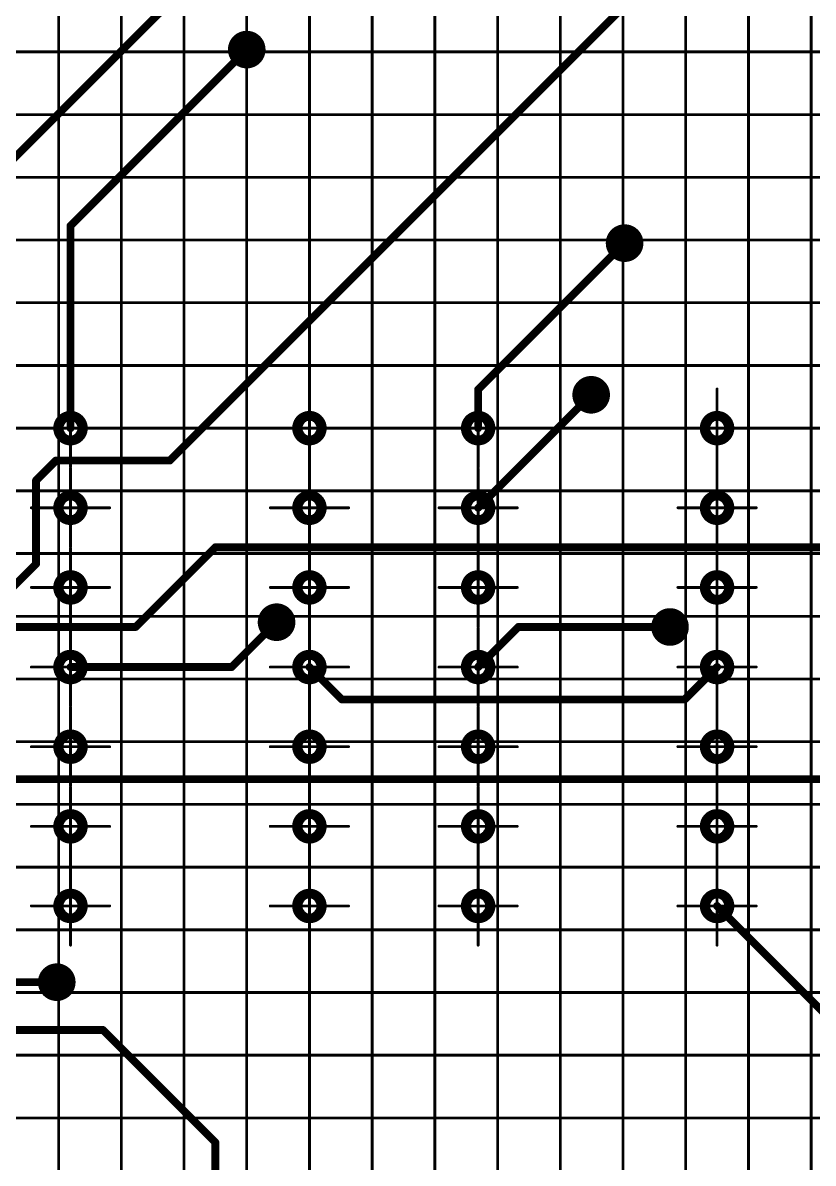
# Model space of a CAD drawing. Header units: millimetres. Extents: x 0 to 841, y 0 to 2540.
# Drawn here: x 684.7 to 735.1, y 2320.1 to 2392.9 of the extents above; entities that cross this region are included whole.
import ezdxf

# ---------------------------------------------------------------- set-up
doc = ezdxf.new("R2010")
doc.units = ezdxf.units.MM
for name, color, linetype in [('Mechanical11', 56, 'Continuous'), ('Mechanical12', 56, 'Continuous'), ('Mechanical7', 56, 'Continuous'), ('Mechanical9', 56, 'Continuous')]:
    doc.layers.add(name, color=color, linetype=linetype)

# ---------------------------------------------------------------- blocks, each defined once
blk = doc.blocks.new('BOASVIEW______B______L_____2__2_32_1_B_3')
at = {"layer": 'Mechanical11'}
for p, q in [((-249.805, -85.049), (-250, -85.01)), ((-250, -85.01), (-250, -85.52)), ((-249.64, -85.16), (-249.805, -85.049)), ((-234.565, -85.049), (-234.76, -85.01)), ((-234.76, -85.01), (-234.76, -85.52)), ((-234.4, -85.16), (-234.565, -85.049)), ((-223.805, -85.049), (-224, -85.01)), ((-224, -85.01), (-224, -85.52)), ((-223.64, -85.16), (-223.805, -85.049)), ((-208.565, -85.049), (-208.76, -85.01)), ((-208.76, -85.01), (-208.76, -85.52)), ((-208.4, -85.16), (-208.565, -85.049)), ((-250, -85.52), (-250.51, -85.52)), ((-250.51, -85.52), (-250.471, -85.715)), ((-250.471, -85.715), (-250.36, -85.881)), ((-250, -85.52), (-249.49, -85.52)), ((-250, -86.03), (-250, -85.52)), ((-249.529, -85.325), (-249.64, -85.16)), ((-249.49, -85.52), (-249.529, -85.325)), ((-234.76, -85.52), (-235.27, -85.52)), ((-235.27, -85.52), (-235.231, -85.715)), ((-235.231, -85.715), (-235.12, -85.881)), ((-234.76, -85.52), (-234.25, -85.52)), ((-234.76, -86.03), (-234.76, -85.52)), ((-234.289, -85.325), (-234.4, -85.16)), ((-234.25, -85.52), (-234.289, -85.325)), ((-224, -85.52), (-224.51, -85.52)), ((-224.51, -85.52), (-224.471, -85.715)), ((-224.471, -85.715), (-224.361, -85.881)), ((-224, -85.52), (-223.49, -85.52)), ((-224, -86.03), (-224, -85.52)), ((-223.529, -85.325), (-223.64, -85.16)), ((-223.49, -85.52), (-223.529, -85.325)), ((-208.76, -85.52), (-209.27, -85.52)), ((-209.27, -85.52), (-209.231, -85.715)), ((-209.231, -85.715), (-209.121, -85.881)), ((-208.76, -85.52), (-208.25, -85.52)), ((-208.76, -86.03), (-208.76, -85.52)), ((-208.289, -85.325), (-208.4, -85.16)), ((-208.25, -85.52), (-208.289, -85.325)), ((-250.36, -85.881), (-250.195, -85.991)), ((-250.195, -85.991), (-250, -86.03)), ((-235.12, -85.881), (-234.955, -85.991)), ((-234.955, -85.991), (-234.76, -86.03)), ((-224.361, -85.881), (-224.195, -85.991)), ((-224.195, -85.991), (-224, -86.03)), ((-209.121, -85.881), (-208.955, -85.991)), ((-208.955, -85.991), (-208.76, -86.03)), ((-249.805, -90.129), (-250, -90.09)), ((-250, -90.09), (-250, -90.6)), ((-249.64, -90.24), (-249.805, -90.129)), ((-234.565, -90.129), (-234.76, -90.09)), ((-234.76, -90.09), (-234.76, -90.6)), ((-234.4, -90.24), (-234.565, -90.129)), ((-223.805, -90.129), (-224, -90.09)), ((-224, -90.09), (-224, -90.6)), ((-223.64, -90.24), (-223.805, -90.129)), ((-208.565, -90.129), (-208.76, -90.09)), ((-208.76, -90.09), (-208.76, -90.6)), ((-208.4, -90.24), (-208.565, -90.129)), ((-250, -90.6), (-250.51, -90.6)), ((-250.51, -90.6), (-250.471, -90.795)), ((-250.471, -90.795), (-250.36, -90.961)), ((-250, -90.6), (-249.49, -90.6)), ((-250, -91.11), (-250, -90.6)), ((-249.529, -90.405), (-249.64, -90.24)), ((-249.49, -90.6), (-249.529, -90.405)), ((-234.76, -90.6), (-235.27, -90.6)), ((-235.27, -90.6), (-235.231, -90.795)), ((-235.231, -90.795), (-235.12, -90.961)), ((-234.76, -90.6), (-234.25, -90.6)), ((-234.76, -91.11), (-234.76, -90.6)), ((-234.289, -90.405), (-234.4, -90.24)), ((-234.25, -90.6), (-234.289, -90.405)), ((-224, -90.6), (-224.51, -90.6)), ((-224.51, -90.6), (-224.471, -90.795)), ((-224.471, -90.795), (-224.361, -90.961)), ((-224, -90.6), (-223.49, -90.6)), ((-224, -91.11), (-224, -90.6)), ((-223.529, -90.405), (-223.64, -90.24)), ((-223.49, -90.6), (-223.529, -90.405)), ((-208.76, -90.6), (-209.27, -90.6)), ((-209.27, -90.6), (-209.231, -90.795)), ((-209.231, -90.795), (-209.121, -90.961)), ((-208.76, -90.6), (-208.25, -90.6)), ((-208.76, -91.11), (-208.76, -90.6)), ((-208.289, -90.405), (-208.4, -90.24)), ((-208.25, -90.6), (-208.289, -90.405)), ((-250.36, -90.961), (-250.195, -91.071)), ((-250.195, -91.071), (-250, -91.11)), ((-235.12, -90.961), (-234.955, -91.071)), ((-234.955, -91.071), (-234.76, -91.11)), ((-224.361, -90.961), (-224.195, -91.071)), ((-224.195, -91.071), (-224, -91.11)), ((-209.121, -90.961), (-208.955, -91.071)), ((-208.955, -91.071), (-208.76, -91.11)), ((-249.805, -95.209), (-250, -95.17)), ((-250, -95.17), (-250, -95.68)), ((-249.64, -95.32), (-249.805, -95.209)), ((-234.565, -95.209), (-234.76, -95.17)), ((-234.76, -95.17), (-234.76, -95.68)), ((-234.4, -95.32), (-234.565, -95.209)), ((-223.805, -95.209), (-224, -95.17)), ((-224, -95.17), (-224, -95.68)), ((-223.64, -95.32), (-223.805, -95.209)), ((-208.565, -95.209), (-208.76, -95.17)), ((-208.76, -95.17), (-208.76, -95.68)), ((-208.4, -95.32), (-208.565, -95.209)), ((-250, -95.68), (-250.51, -95.68)), ((-250.51, -95.68), (-250.471, -95.875)), ((-250.471, -95.875), (-250.36, -96.041)), ((-250, -95.68), (-249.49, -95.68)), ((-250, -96.19), (-250, -95.68)), ((-249.529, -95.485), (-249.64, -95.32)), ((-249.49, -95.68), (-249.529, -95.485)), ((-234.76, -95.68), (-235.27, -95.68)), ((-235.27, -95.68), (-235.231, -95.875)), ((-235.231, -95.875), (-235.12, -96.041)), ((-234.76, -95.68), (-234.25, -95.68)), ((-234.76, -96.19), (-234.76, -95.68)), ((-234.289, -95.485), (-234.4, -95.32)), ((-234.25, -95.68), (-234.289, -95.485)), ((-224, -95.68), (-224.51, -95.68)), ((-224.51, -95.68), (-224.471, -95.875)), ((-224.471, -95.875), (-224.361, -96.041)), ((-224, -95.68), (-223.49, -95.68)), ((-224, -96.19), (-224, -95.68)), ((-223.529, -95.485), (-223.64, -95.32)), ((-223.49, -95.68), (-223.529, -95.485)), ((-208.76, -95.68), (-209.27, -95.68)), ((-209.27, -95.68), (-209.231, -95.875)), ((-209.231, -95.875), (-209.121, -96.041)), ((-208.76, -95.68), (-208.25, -95.68)), ((-208.76, -96.19), (-208.76, -95.68)), ((-208.289, -95.485), (-208.4, -95.32)), ((-208.25, -95.68), (-208.289, -95.485)), ((-250.36, -96.041), (-250.195, -96.151)), ((-250.195, -96.151), (-250, -96.19)), ((-235.12, -96.041), (-234.955, -96.151)), ((-234.955, -96.151), (-234.76, -96.19)), ((-224.361, -96.041), (-224.195, -96.151)), ((-224.195, -96.151), (-224, -96.19)), ((-209.121, -96.041), (-208.955, -96.151)), ((-208.955, -96.151), (-208.76, -96.19)), ((-249.805, -100.289), (-250, -100.25)), ((-250, -100.25), (-250, -100.76)), ((-249.64, -100.4), (-249.805, -100.289)), ((-234.565, -100.289), (-234.76, -100.25)), ((-234.76, -100.25), (-234.76, -100.76)), ((-234.4, -100.4), (-234.565, -100.289)), ((-223.805, -100.289), (-224, -100.25)), ((-224, -100.25), (-224, -100.76)), ((-223.64, -100.4), (-223.805, -100.289)), ((-208.565, -100.289), (-208.76, -100.25)), ((-208.76, -100.25), (-208.76, -100.76)), ((-208.4, -100.4), (-208.565, -100.289)), ((-250, -100.76), (-250.51, -100.76)), ((-250.51, -100.76), (-250.471, -100.955)), ((-250.471, -100.955), (-250.36, -101.121)), ((-250, -100.76), (-249.49, -100.76)), ((-250, -101.27), (-250, -100.76)), ((-249.529, -100.565), (-249.64, -100.4)), ((-249.49, -100.76), (-249.529, -100.565)), ((-234.76, -100.76), (-235.27, -100.76)), ((-235.27, -100.76), (-235.231, -100.955)), ((-235.231, -100.955), (-235.12, -101.121)), ((-234.76, -100.76), (-234.25, -100.76)), ((-234.76, -101.27), (-234.76, -100.76)), ((-234.289, -100.565), (-234.4, -100.4)), ((-234.25, -100.76), (-234.289, -100.565)), ((-224, -100.76), (-224.51, -100.76)), ((-224.51, -100.76), (-224.471, -100.955)), ((-224.471, -100.955), (-224.361, -101.121)), ((-224, -100.76), (-223.49, -100.76)), ((-224, -101.27), (-224, -100.76)), ((-223.529, -100.565), (-223.64, -100.4)), ((-223.49, -100.76), (-223.529, -100.565)), ((-208.76, -100.76), (-209.27, -100.76)), ((-209.27, -100.76), (-209.231, -100.955)), ((-209.231, -100.955), (-209.121, -101.121)), ((-208.76, -100.76), (-208.25, -100.76)), ((-208.76, -101.27), (-208.76, -100.76)), ((-208.289, -100.565), (-208.4, -100.4)), ((-208.25, -100.76), (-208.289, -100.565)), ((-250.36, -101.121), (-250.195, -101.231)), ((-250.195, -101.231), (-250, -101.27)), ((-235.12, -101.121), (-234.955, -101.231)), ((-234.955, -101.231), (-234.76, -101.27)), ((-224.361, -101.121), (-224.195, -101.231)), ((-224.195, -101.231), (-224, -101.27)), ((-209.121, -101.121), (-208.955, -101.231)), ((-208.955, -101.231), (-208.76, -101.27)), ((-249.805, -105.369), (-250, -105.33)), ((-250, -105.33), (-250, -105.84)), ((-249.64, -105.48), (-249.805, -105.369)), ((-234.565, -105.369), (-234.76, -105.33)), ((-234.76, -105.33), (-234.76, -105.84)), ((-234.4, -105.48), (-234.565, -105.369)), ((-223.805, -105.369), (-224, -105.33)), ((-224, -105.33), (-224, -105.84)), ((-223.64, -105.48), (-223.805, -105.369)), ((-208.565, -105.369), (-208.76, -105.33)), ((-208.76, -105.33), (-208.76, -105.84)), ((-208.4, -105.48), (-208.565, -105.369)), ((-250, -105.84), (-250.51, -105.84)), ((-250.51, -105.84), (-250.471, -106.035)), ((-250.471, -106.035), (-250.36, -106.201)), ((-250.36, -106.201), (-250.195, -106.311)), ((-250, -105.84), (-249.49, -105.84)), ((-250, -106.35), (-250, -105.84)), ((-249.529, -105.645), (-249.64, -105.48)), ((-249.49, -105.84), (-249.529, -105.645)), ((-234.76, -105.84), (-235.27, -105.84)), ((-235.27, -105.84), (-235.231, -106.035)), ((-235.231, -106.035), (-235.12, -106.201)), ((-235.12, -106.201), (-234.955, -106.311)), ((-234.76, -105.84), (-234.25, -105.84)), ((-234.76, -106.35), (-234.76, -105.84)), ((-234.289, -105.645), (-234.4, -105.48)), ((-234.25, -105.84), (-234.289, -105.645)), ((-224, -105.84), (-224.51, -105.84)), ((-224.51, -105.84), (-224.471, -106.035)), ((-224.471, -106.035), (-224.361, -106.201)), ((-224.361, -106.201), (-224.195, -106.311)), ((-224, -105.84), (-223.49, -105.84)), ((-224, -106.35), (-224, -105.84)), ((-223.529, -105.645), (-223.64, -105.48)), ((-223.49, -105.84), (-223.529, -105.645)), ((-208.76, -105.84), (-209.27, -105.84)), ((-209.27, -105.84), (-209.231, -106.035)), ((-209.231, -106.035), (-209.121, -106.201)), ((-209.121, -106.201), (-208.955, -106.311)), ((-208.76, -105.84), (-208.25, -105.84)), ((-208.76, -106.35), (-208.76, -105.84)), ((-208.289, -105.645), (-208.4, -105.48)), ((-208.25, -105.84), (-208.289, -105.645)), ((-250.195, -106.311), (-250, -106.35)), ((-234.955, -106.311), (-234.76, -106.35)), ((-224.195, -106.311), (-224, -106.35)), ((-208.955, -106.311), (-208.76, -106.35)), ((-249.805, -110.449), (-250, -110.41)), ((-250, -110.41), (-250, -110.92)), ((-249.64, -110.56), (-249.805, -110.449)), ((-249.529, -110.725), (-249.64, -110.56)), ((-234.565, -110.449), (-234.76, -110.41)), ((-234.76, -110.41), (-234.76, -110.92)), ((-234.4, -110.56), (-234.565, -110.449)), ((-234.289, -110.725), (-234.4, -110.56)), ((-223.805, -110.449), (-224, -110.41)), ((-224, -110.41), (-224, -110.92)), ((-223.64, -110.56), (-223.805, -110.449)), ((-223.529, -110.725), (-223.64, -110.56)), ((-208.565, -110.449), (-208.76, -110.41)), ((-208.76, -110.41), (-208.76, -110.92)), ((-208.4, -110.56), (-208.565, -110.449)), ((-208.289, -110.725), (-208.4, -110.56)), ((-250, -110.92), (-250.51, -110.92)), ((-250.51, -110.92), (-250.471, -111.115)), ((-250.471, -111.115), (-250.36, -111.281)), ((-250.36, -111.281), (-250.195, -111.391)), ((-250, -110.92), (-249.49, -110.92)), ((-250, -111.43), (-250, -110.92)), ((-249.49, -110.92), (-249.529, -110.725)), ((-234.76, -110.92), (-235.27, -110.92)), ((-235.27, -110.92), (-235.231, -111.115)), ((-235.231, -111.115), (-235.12, -111.281)), ((-235.12, -111.281), (-234.955, -111.391)), ((-234.76, -110.92), (-234.25, -110.92)), ((-234.76, -111.43), (-234.76, -110.92)), ((-234.25, -110.92), (-234.289, -110.725)), ((-224, -110.92), (-224.51, -110.92)), ((-224.51, -110.92), (-224.471, -111.115)), ((-224.471, -111.115), (-224.361, -111.281)), ((-224.361, -111.281), (-224.195, -111.391)), ((-224, -110.92), (-223.49, -110.92)), ((-224, -111.43), (-224, -110.92)), ((-223.49, -110.92), (-223.529, -110.725)), ((-208.76, -110.92), (-209.27, -110.92)), ((-209.27, -110.92), (-209.231, -111.115)), ((-209.231, -111.115), (-209.121, -111.281)), ((-209.121, -111.281), (-208.955, -111.391)), ((-208.76, -110.92), (-208.25, -110.92)), ((-208.76, -111.43), (-208.76, -110.92)), ((-208.25, -110.92), (-208.289, -110.725)), ((-250.195, -111.391), (-250, -111.43)), ((-234.955, -111.391), (-234.76, -111.43)), ((-224.195, -111.391), (-224, -111.43)), ((-208.955, -111.391), (-208.76, -111.43)), ((-249.805, -115.529), (-250, -115.49)), ((-250, -115.49), (-250, -116)), ((-249.64, -115.64), (-249.805, -115.529)), ((-249.529, -115.805), (-249.64, -115.64)), ((-234.565, -115.529), (-234.76, -115.49)), ((-234.76, -115.49), (-234.76, -116)), ((-234.4, -115.64), (-234.565, -115.529)), ((-234.289, -115.805), (-234.4, -115.64)), ((-223.805, -115.529), (-224, -115.49)), ((-224, -115.49), (-224, -116)), ((-223.64, -115.64), (-223.805, -115.529)), ((-223.529, -115.805), (-223.64, -115.64)), ((-208.565, -115.529), (-208.76, -115.49)), ((-208.76, -115.49), (-208.76, -116)), ((-208.4, -115.64), (-208.565, -115.529)), ((-208.289, -115.805), (-208.4, -115.64)), ((-250, -116), (-250.51, -116)), ((-250.51, -116), (-250.471, -116.195)), ((-250.471, -116.195), (-250.36, -116.361)), ((-250.36, -116.361), (-250.195, -116.471)), ((-250, -116), (-249.49, -116)), ((-250, -116.51), (-250, -116)), ((-249.49, -116), (-249.529, -115.805)), ((-234.76, -116), (-235.27, -116)), ((-235.27, -116), (-235.231, -116.195)), ((-235.231, -116.195), (-235.12, -116.361)), ((-235.12, -116.361), (-234.955, -116.471)), ((-234.76, -116), (-234.25, -116)), ((-234.76, -116.51), (-234.76, -116)), ((-234.25, -116), (-234.289, -115.805)), ((-224, -116), (-224.51, -116)), ((-224.51, -116), (-224.471, -116.195)), ((-224.471, -116.195), (-224.361, -116.361)), ((-224.361, -116.361), (-224.195, -116.471)), ((-224, -116), (-223.49, -116)), ((-224, -116.51), (-224, -116)), ((-223.49, -116), (-223.529, -115.805)), ((-208.76, -116), (-209.27, -116)), ((-209.27, -116), (-209.231, -116.195)), ((-209.231, -116.195), (-209.121, -116.361)), ((-209.121, -116.361), (-208.955, -116.471)), ((-208.76, -116), (-208.25, -116)), ((-208.76, -116.51), (-208.76, -116)), ((-208.25, -116), (-208.289, -115.805)), ((-250.195, -116.471), (-250, -116.51)), ((-234.955, -116.471), (-234.76, -116.51)), ((-224.195, -116.471), (-224, -116.51)), ((-208.955, -116.471), (-208.76, -116.51))]:
    blk.add_line(p, q, dxfattribs=at)
for points, const_width in [([(-207.532, -80.66, 1), (-208.232, -80.66, 1)], 0.7), ([(-208.407, -80.66, 1), (-208.057, -80.66, 1)], 0.35), ([(-207.707, -80.66, 1), (-207.357, -80.66, 1)], 0.35), ([(-246.648, -103.317, 1), (-247.348, -103.317, 1)], 0.7), ([(-247.523, -103.317, 1), (-247.173, -103.317, 1)], 0.35), ([(-246.823, -103.317, 1), (-246.473, -103.317, 1)], 0.35), ([(-221.553, -103.622, 1), (-222.253, -103.622, 1)], 0.7), ([(-222.428, -103.622, 1), (-222.078, -103.622, 1)], 0.35), ([(-221.728, -103.622, 1), (-221.378, -103.622, 1)], 0.35), ([(-241.619, -118.129, 1), (-242.319, -118.129, 1)], 0.7), ([(-242.494, -118.129, 1), (-242.144, -118.129, 1)], 0.35), ([(-241.794, -118.129, 1), (-241.444, -118.129, 1)], 0.35), ([(-243.752, -127.802, 1), (-244.452, -127.802, 1)], 0.7), ([(-244.627, -127.802, 1), (-244.277, -127.802, 1)], 0.35), ([(-243.927, -127.802, 1), (-243.577, -127.802, 1)], 0.35), ([(-219.65, -140.147, 1), (-220.35, -140.147, 1)], 0.7), ([(-220.525, -140.147, 1), (-220.175, -140.147, 1)], 0.35), ([(-219.825, -140.147, 1), (-219.475, -140.147, 1)], 0.35)]:
    blk.add_lwpolyline(points, format="xyb", close=True, dxfattribs=dict(at, const_width=const_width))
at = {"layer": 'Mechanical12'}
for p, q in [((-250.195, -85.049), (-250.36, -85.16)), ((-250, -85.01), (-250.195, -85.049)), ((-250, -85.52), (-250, -85.01)), ((-234.955, -85.049), (-235.12, -85.16)), ((-234.76, -85.01), (-234.955, -85.049)), ((-234.76, -85.52), (-234.76, -85.01)), ((-224.195, -85.049), (-224.361, -85.16)), ((-224, -85.01), (-224.195, -85.049)), ((-224, -85.52), (-224, -85.01)), ((-208.955, -85.049), (-209.121, -85.16)), ((-208.76, -85.01), (-208.955, -85.049)), ((-208.76, -85.52), (-208.76, -85.01)), ((-250.471, -85.325), (-250.51, -85.52)), ((-250.51, -85.52), (-250, -85.52)), ((-250.36, -85.16), (-250.471, -85.325)), ((-249.49, -85.52), (-250, -85.52)), ((-250, -85.52), (-250, -86.03)), ((-249.64, -85.881), (-249.529, -85.715)), ((-249.529, -85.715), (-249.49, -85.52)), ((-235.231, -85.325), (-235.27, -85.52)), ((-235.27, -85.52), (-234.76, -85.52)), ((-235.12, -85.16), (-235.231, -85.325)), ((-234.25, -85.52), (-234.76, -85.52)), ((-234.76, -85.52), (-234.76, -86.03)), ((-234.4, -85.881), (-234.289, -85.715)), ((-234.289, -85.715), (-234.25, -85.52)), ((-224.471, -85.325), (-224.51, -85.52)), ((-224.51, -85.52), (-224, -85.52)), ((-224.361, -85.16), (-224.471, -85.325)), ((-223.49, -85.52), (-224, -85.52)), ((-224, -85.52), (-224, -86.03)), ((-223.64, -85.881), (-223.529, -85.715)), ((-223.529, -85.715), (-223.49, -85.52)), ((-209.231, -85.325), (-209.27, -85.52)), ((-209.27, -85.52), (-208.76, -85.52)), ((-209.121, -85.16), (-209.231, -85.325)), ((-208.25, -85.52), (-208.76, -85.52)), ((-208.76, -85.52), (-208.76, -86.03)), ((-208.4, -85.881), (-208.289, -85.715)), ((-208.289, -85.715), (-208.25, -85.52)), ((-250, -86.03), (-249.805, -85.991)), ((-249.805, -85.991), (-249.64, -85.881)), ((-234.76, -86.03), (-234.565, -85.991)), ((-234.565, -85.991), (-234.4, -85.881)), ((-224, -86.03), (-223.805, -85.991)), ((-223.805, -85.991), (-223.64, -85.881)), ((-208.76, -86.03), (-208.565, -85.991)), ((-208.565, -85.991), (-208.4, -85.881)), ((-250.195, -90.129), (-250.36, -90.24)), ((-250, -90.09), (-250.195, -90.129)), ((-250, -90.6), (-250, -90.09)), ((-234.955, -90.129), (-235.12, -90.24)), ((-234.76, -90.09), (-234.955, -90.129)), ((-234.76, -90.6), (-234.76, -90.09)), ((-224.195, -90.129), (-224.361, -90.24)), ((-224, -90.09), (-224.195, -90.129)), ((-224, -90.6), (-224, -90.09)), ((-208.955, -90.129), (-209.121, -90.24)), ((-208.76, -90.09), (-208.955, -90.129)), ((-208.76, -90.6), (-208.76, -90.09)), ((-250.471, -90.405), (-250.51, -90.6)), ((-250.51, -90.6), (-250, -90.6)), ((-250.36, -90.24), (-250.471, -90.405)), ((-249.49, -90.6), (-250, -90.6)), ((-250, -90.6), (-250, -91.11)), ((-249.64, -90.961), (-249.529, -90.795)), ((-249.529, -90.795), (-249.49, -90.6)), ((-235.231, -90.405), (-235.27, -90.6)), ((-235.27, -90.6), (-234.76, -90.6)), ((-235.12, -90.24), (-235.231, -90.405)), ((-234.25, -90.6), (-234.76, -90.6)), ((-234.76, -90.6), (-234.76, -91.11)), ((-234.4, -90.961), (-234.289, -90.795)), ((-234.289, -90.795), (-234.25, -90.6)), ((-224.471, -90.405), (-224.51, -90.6)), ((-224.51, -90.6), (-224, -90.6)), ((-224.361, -90.24), (-224.471, -90.405)), ((-223.49, -90.6), (-224, -90.6)), ((-224, -90.6), (-224, -91.11)), ((-223.64, -90.961), (-223.529, -90.795)), ((-223.529, -90.795), (-223.49, -90.6)), ((-209.231, -90.405), (-209.27, -90.6)), ((-209.27, -90.6), (-208.76, -90.6)), ((-209.121, -90.24), (-209.231, -90.405)), ((-208.25, -90.6), (-208.76, -90.6)), ((-208.76, -90.6), (-208.76, -91.11)), ((-208.4, -90.961), (-208.289, -90.795)), ((-208.289, -90.795), (-208.25, -90.6)), ((-250, -91.11), (-249.805, -91.071)), ((-249.805, -91.071), (-249.64, -90.961)), ((-234.76, -91.11), (-234.565, -91.071)), ((-234.565, -91.071), (-234.4, -90.961)), ((-224, -91.11), (-223.805, -91.071)), ((-223.805, -91.071), (-223.64, -90.961)), ((-208.76, -91.11), (-208.565, -91.071)), ((-208.565, -91.071), (-208.4, -90.961)), ((-250.195, -95.209), (-250.36, -95.32)), ((-250, -95.17), (-250.195, -95.209)), ((-250, -95.68), (-250, -95.17)), ((-234.955, -95.209), (-235.12, -95.32)), ((-234.76, -95.17), (-234.955, -95.209)), ((-234.76, -95.68), (-234.76, -95.17)), ((-224.195, -95.209), (-224.361, -95.32)), ((-224, -95.17), (-224.195, -95.209)), ((-224, -95.68), (-224, -95.17)), ((-208.955, -95.209), (-209.121, -95.32)), ((-208.76, -95.17), (-208.955, -95.209)), ((-208.76, -95.68), (-208.76, -95.17)), ((-250.471, -95.485), (-250.51, -95.68)), ((-250.51, -95.68), (-250, -95.68)), ((-250.36, -95.32), (-250.471, -95.485)), ((-249.49, -95.68), (-250, -95.68)), ((-250, -95.68), (-250, -96.19)), ((-249.64, -96.041), (-249.529, -95.875)), ((-249.529, -95.875), (-249.49, -95.68)), ((-235.231, -95.485), (-235.27, -95.68)), ((-235.27, -95.68), (-234.76, -95.68)), ((-235.12, -95.32), (-235.231, -95.485)), ((-234.25, -95.68), (-234.76, -95.68)), ((-234.76, -95.68), (-234.76, -96.19)), ((-234.4, -96.041), (-234.289, -95.875)), ((-234.289, -95.875), (-234.25, -95.68)), ((-224.471, -95.485), (-224.51, -95.68)), ((-224.51, -95.68), (-224, -95.68)), ((-224.361, -95.32), (-224.471, -95.485)), ((-223.49, -95.68), (-224, -95.68)), ((-224, -95.68), (-224, -96.19)), ((-223.64, -96.041), (-223.529, -95.875)), ((-223.529, -95.875), (-223.49, -95.68)), ((-209.231, -95.485), (-209.27, -95.68)), ((-209.27, -95.68), (-208.76, -95.68)), ((-209.121, -95.32), (-209.231, -95.485)), ((-208.25, -95.68), (-208.76, -95.68)), ((-208.76, -95.68), (-208.76, -96.19)), ((-208.4, -96.041), (-208.289, -95.875)), ((-208.289, -95.875), (-208.25, -95.68)), ((-250, -96.19), (-249.805, -96.151)), ((-249.805, -96.151), (-249.64, -96.041)), ((-234.76, -96.19), (-234.565, -96.151)), ((-234.565, -96.151), (-234.4, -96.041)), ((-224, -96.19), (-223.805, -96.151)), ((-223.805, -96.151), (-223.64, -96.041)), ((-208.76, -96.19), (-208.565, -96.151)), ((-208.565, -96.151), (-208.4, -96.041)), ((-250.195, -100.289), (-250.36, -100.4)), ((-250, -100.25), (-250.195, -100.289)), ((-250, -100.76), (-250, -100.25)), ((-234.955, -100.289), (-235.12, -100.4)), ((-234.76, -100.25), (-234.955, -100.289)), ((-234.76, -100.76), (-234.76, -100.25)), ((-224.195, -100.289), (-224.361, -100.4)), ((-224, -100.25), (-224.195, -100.289)), ((-224, -100.76), (-224, -100.25)), ((-208.955, -100.289), (-209.121, -100.4)), ((-208.76, -100.25), (-208.955, -100.289)), ((-208.76, -100.76), (-208.76, -100.25)), ((-250.471, -100.565), (-250.51, -100.76)), ((-250.51, -100.76), (-250, -100.76)), ((-250.36, -100.4), (-250.471, -100.565)), ((-249.49, -100.76), (-250, -100.76)), ((-250, -100.76), (-250, -101.27)), ((-249.64, -101.121), (-249.529, -100.955)), ((-249.529, -100.955), (-249.49, -100.76)), ((-235.231, -100.565), (-235.27, -100.76)), ((-235.27, -100.76), (-234.76, -100.76)), ((-235.12, -100.4), (-235.231, -100.565)), ((-234.25, -100.76), (-234.76, -100.76)), ((-234.76, -100.76), (-234.76, -101.27)), ((-234.4, -101.121), (-234.289, -100.955)), ((-234.289, -100.955), (-234.25, -100.76)), ((-224.471, -100.565), (-224.51, -100.76)), ((-224.51, -100.76), (-224, -100.76)), ((-224.361, -100.4), (-224.471, -100.565)), ((-223.49, -100.76), (-224, -100.76)), ((-224, -100.76), (-224, -101.27)), ((-223.64, -101.121), (-223.529, -100.955)), ((-223.529, -100.955), (-223.49, -100.76)), ((-209.231, -100.565), (-209.27, -100.76)), ((-209.27, -100.76), (-208.76, -100.76)), ((-209.121, -100.4), (-209.231, -100.565)), ((-208.25, -100.76), (-208.76, -100.76)), ((-208.76, -100.76), (-208.76, -101.27)), ((-208.4, -101.121), (-208.289, -100.955)), ((-208.289, -100.955), (-208.25, -100.76)), ((-250, -101.27), (-249.805, -101.231)), ((-249.805, -101.231), (-249.64, -101.121)), ((-234.76, -101.27), (-234.565, -101.231)), ((-234.565, -101.231), (-234.4, -101.121)), ((-224, -101.27), (-223.805, -101.231)), ((-223.805, -101.231), (-223.64, -101.121)), ((-208.76, -101.27), (-208.565, -101.231)), ((-208.565, -101.231), (-208.4, -101.121)), ((-250.195, -105.369), (-250.36, -105.48)), ((-250, -105.33), (-250.195, -105.369)), ((-250, -105.84), (-250, -105.33)), ((-234.955, -105.369), (-235.12, -105.48)), ((-234.76, -105.33), (-234.955, -105.369)), ((-234.76, -105.84), (-234.76, -105.33)), ((-224.195, -105.369), (-224.361, -105.48)), ((-224, -105.33), (-224.195, -105.369)), ((-224, -105.84), (-224, -105.33)), ((-208.955, -105.369), (-209.121, -105.48)), ((-208.76, -105.33), (-208.955, -105.369)), ((-208.76, -105.84), (-208.76, -105.33)), ((-250.471, -105.645), (-250.51, -105.84)), ((-250.51, -105.84), (-250, -105.84)), ((-250.36, -105.48), (-250.471, -105.645)), ((-249.49, -105.84), (-250, -105.84)), ((-250, -105.84), (-250, -106.35)), ((-249.805, -106.311), (-249.64, -106.201)), ((-249.64, -106.201), (-249.529, -106.035)), ((-249.529, -106.035), (-249.49, -105.84)), ((-235.231, -105.645), (-235.27, -105.84)), ((-235.27, -105.84), (-234.76, -105.84)), ((-235.12, -105.48), (-235.231, -105.645)), ((-234.25, -105.84), (-234.76, -105.84)), ((-234.76, -105.84), (-234.76, -106.35)), ((-234.565, -106.311), (-234.4, -106.201)), ((-234.4, -106.201), (-234.289, -106.035)), ((-234.289, -106.035), (-234.25, -105.84)), ((-224.471, -105.645), (-224.51, -105.84)), ((-224.51, -105.84), (-224, -105.84)), ((-224.361, -105.48), (-224.471, -105.645)), ((-223.49, -105.84), (-224, -105.84)), ((-224, -105.84), (-224, -106.35)), ((-223.805, -106.311), (-223.64, -106.201)), ((-223.64, -106.201), (-223.529, -106.035)), ((-223.529, -106.035), (-223.49, -105.84)), ((-209.231, -105.645), (-209.27, -105.84)), ((-209.27, -105.84), (-208.76, -105.84)), ((-209.121, -105.48), (-209.231, -105.645)), ((-208.25, -105.84), (-208.76, -105.84)), ((-208.76, -105.84), (-208.76, -106.35)), ((-208.565, -106.311), (-208.4, -106.201)), ((-208.4, -106.201), (-208.289, -106.035)), ((-208.289, -106.035), (-208.25, -105.84)), ((-250, -106.35), (-249.805, -106.311)), ((-234.76, -106.35), (-234.565, -106.311)), ((-224, -106.35), (-223.805, -106.311)), ((-208.76, -106.35), (-208.565, -106.311)), ((-250.36, -110.56), (-250.471, -110.725)), ((-250.195, -110.449), (-250.36, -110.56)), ((-250, -110.41), (-250.195, -110.449)), ((-250, -110.92), (-250, -110.41)), ((-235.12, -110.56), (-235.231, -110.725)), ((-234.955, -110.449), (-235.12, -110.56)), ((-234.76, -110.41), (-234.955, -110.449)), ((-234.76, -110.92), (-234.76, -110.41)), ((-224.361, -110.56), (-224.471, -110.725)), ((-224.195, -110.449), (-224.361, -110.56)), ((-224, -110.41), (-224.195, -110.449)), ((-224, -110.92), (-224, -110.41)), ((-209.121, -110.56), (-209.231, -110.725)), ((-208.955, -110.449), (-209.121, -110.56)), ((-208.76, -110.41), (-208.955, -110.449)), ((-208.76, -110.92), (-208.76, -110.41)), ((-250.471, -110.725), (-250.51, -110.92)), ((-250.51, -110.92), (-250, -110.92)), ((-249.49, -110.92), (-250, -110.92)), ((-250, -110.92), (-250, -111.43)), ((-249.805, -111.391), (-249.64, -111.281)), ((-249.64, -111.281), (-249.529, -111.115)), ((-249.529, -111.115), (-249.49, -110.92)), ((-235.231, -110.725), (-235.27, -110.92)), ((-235.27, -110.92), (-234.76, -110.92)), ((-234.25, -110.92), (-234.76, -110.92)), ((-234.76, -110.92), (-234.76, -111.43)), ((-234.565, -111.391), (-234.4, -111.281)), ((-234.4, -111.281), (-234.289, -111.115)), ((-234.289, -111.115), (-234.25, -110.92)), ((-224.471, -110.725), (-224.51, -110.92)), ((-224.51, -110.92), (-224, -110.92)), ((-223.49, -110.92), (-224, -110.92)), ((-224, -110.92), (-224, -111.43)), ((-223.805, -111.391), (-223.64, -111.281)), ((-223.64, -111.281), (-223.529, -111.115)), ((-223.529, -111.115), (-223.49, -110.92)), ((-209.231, -110.725), (-209.27, -110.92)), ((-209.27, -110.92), (-208.76, -110.92)), ((-208.25, -110.92), (-208.76, -110.92)), ((-208.76, -110.92), (-208.76, -111.43)), ((-208.565, -111.391), (-208.4, -111.281)), ((-208.4, -111.281), (-208.289, -111.115)), ((-208.289, -111.115), (-208.25, -110.92)), ((-250, -111.43), (-249.805, -111.391)), ((-234.76, -111.43), (-234.565, -111.391)), ((-224, -111.43), (-223.805, -111.391)), ((-208.76, -111.43), (-208.565, -111.391)), ((-250.36, -115.64), (-250.471, -115.805)), ((-250.195, -115.529), (-250.36, -115.64)), ((-250, -115.49), (-250.195, -115.529)), ((-250, -116), (-250, -115.49)), ((-235.12, -115.64), (-235.231, -115.805)), ((-234.955, -115.529), (-235.12, -115.64)), ((-234.76, -115.49), (-234.955, -115.529)), ((-234.76, -116), (-234.76, -115.49)), ((-224.361, -115.64), (-224.471, -115.805)), ((-224.195, -115.529), (-224.361, -115.64)), ((-224, -115.49), (-224.195, -115.529)), ((-224, -116), (-224, -115.49)), ((-209.121, -115.64), (-209.231, -115.805)), ((-208.955, -115.529), (-209.121, -115.64)), ((-208.76, -115.49), (-208.955, -115.529)), ((-208.76, -116), (-208.76, -115.49)), ((-250.471, -115.805), (-250.51, -116)), ((-250.51, -116), (-250, -116)), ((-249.49, -116), (-250, -116)), ((-250, -116), (-250, -116.51)), ((-249.805, -116.471), (-249.64, -116.361)), ((-249.64, -116.361), (-249.529, -116.195)), ((-249.529, -116.195), (-249.49, -116)), ((-235.231, -115.805), (-235.27, -116)), ((-235.27, -116), (-234.76, -116)), ((-234.25, -116), (-234.76, -116)), ((-234.76, -116), (-234.76, -116.51)), ((-234.565, -116.471), (-234.4, -116.361)), ((-234.4, -116.361), (-234.289, -116.195)), ((-234.289, -116.195), (-234.25, -116)), ((-224.471, -115.805), (-224.51, -116)), ((-224.51, -116), (-224, -116)), ((-223.49, -116), (-224, -116)), ((-224, -116), (-224, -116.51)), ((-223.805, -116.471), (-223.64, -116.361)), ((-223.64, -116.361), (-223.529, -116.195)), ((-223.529, -116.195), (-223.49, -116)), ((-209.231, -115.805), (-209.27, -116)), ((-209.27, -116), (-208.76, -116)), ((-208.25, -116), (-208.76, -116)), ((-208.76, -116), (-208.76, -116.51)), ((-208.565, -116.471), (-208.4, -116.361)), ((-208.4, -116.361), (-208.289, -116.195)), ((-208.289, -116.195), (-208.25, -116)), ((-250, -116.51), (-249.805, -116.471)), ((-234.76, -116.51), (-234.565, -116.471)), ((-224, -116.51), (-223.805, -116.471)), ((-208.76, -116.51), (-208.565, -116.471))]:
    blk.add_line(p, q, dxfattribs=at)
at = {"layer": 'Mechanical12', "const_width": 0.5}
for points in [[(-218, -66), (-218, -70.44)], [(-250, -85.52), (-264.784, -70.736)], [(-210.828, -77.612), (-218, -70.44)], [(-180.552, -77.612), (-210.828, -77.612)], [(-183.396, -80.66), (-207.882, -80.66)], [(-201.014, -93.614), (-302.624, -93.614)], [(-247.934, -98.694), (-250, -100.76)], [(-226.066, -98.694), (-247.934, -98.694)], [(-224, -100.76), (-226.066, -98.694)], [(-234.76, -100.76), (-237.317, -103.317)], [(-219.041, -100.76), (-221.903, -103.622)], [(-208.76, -100.76), (-219.041, -100.76)], [(-237.317, -103.317), (-246.998, -103.317)], [(-212.911, -103.317), (-217.991, -108.397)], [(-191.778, -103.317), (-212.911, -103.317)], [(-205.071, -105.84), (-206.561, -107.33)], [(-206.561, -107.33), (-206.561, -112.664)], [(-217.991, -108.397), (-266.363, -108.397)], [(-234.76, -110.92), (-241.969, -118.129)], [(-206.561, -112.664), (-207.831, -113.934)], [(-215.096, -113.934), (-253.246, -152.085)], [(-207.831, -113.934), (-215.096, -113.934)], [(-234.76, -116), (-234.76, -118.46)], [(-208.76, -116), (-208.76, -128.907)], [(-234.76, -118.46), (-244.102, -127.802)], [(-208.76, -128.907), (-220, -140.147)], [(-204.58, -132.628), (-227.237, -155.285)]]:
    blk.add_lwpolyline(points, dxfattribs=at)
at = {"layer": 'Mechanical12'}
for points, const_width in [([(-218.125, -70.44, 1), (-217.875, -70.44, 1)], 0.25), ([(-218.125, -70.44, 1), (-217.875, -70.44, 1)], 0.25), ([(-210.953, -77.612, 1), (-210.703, -77.612, 1)], 0.25), ([(-210.953, -77.612, 1), (-210.703, -77.612, 1)], 0.25), ([(-206.932, -80.66, 1), (-208.832, -80.66, 1)], 0.5), ([(-208.957, -80.66, 1), (-208.707, -80.66, 1)], 0.25), ([(-208.007, -80.66, 1), (-207.757, -80.66, 1)], 0.25), ([(-207.057, -80.66, 1), (-206.807, -80.66, 1)], 0.25), ([(-249.2, -85.52, 1), (-250.8, -85.52, 1)], 0.6), ([(-233.96, -85.52, 1), (-235.56, -85.52, 1)], 0.6), ([(-223.2, -85.52, 1), (-224.8, -85.52, 1)], 0.6), ([(-207.96, -85.52, 1), (-209.56, -85.52, 1)], 0.6), ([(-250.95, -85.52, 1), (-250.65, -85.52, 1)], 0.3), ([(-250.125, -85.52, 1), (-249.875, -85.52, 1)], 0.25), ([(-249.35, -85.52, 1), (-249.05, -85.52, 1)], 0.3), ([(-235.71, -85.52, 1), (-235.41, -85.52, 1)], 0.3), ([(-234.11, -85.52, 1), (-233.81, -85.52, 1)], 0.3), ([(-224.95, -85.52, 1), (-224.65, -85.52, 1)], 0.3), ([(-223.35, -85.52, 1), (-223.05, -85.52, 1)], 0.3), ([(-209.71, -85.52, 1), (-209.41, -85.52, 1)], 0.3), ([(-208.11, -85.52, 1), (-207.81, -85.52, 1)], 0.3), ([(-249.2, -90.6, 1), (-250.8, -90.6, 1)], 0.6), ([(-233.96, -90.6, 1), (-235.56, -90.6, 1)], 0.6), ([(-223.2, -90.6, 1), (-224.8, -90.6, 1)], 0.6), ([(-207.96, -90.6, 1), (-209.56, -90.6, 1)], 0.6), ([(-250.95, -90.6, 1), (-250.65, -90.6, 1)], 0.3), ([(-249.35, -90.6, 1), (-249.05, -90.6, 1)], 0.3), ([(-235.71, -90.6, 1), (-235.41, -90.6, 1)], 0.3), ([(-234.11, -90.6, 1), (-233.81, -90.6, 1)], 0.3), ([(-224.95, -90.6, 1), (-224.65, -90.6, 1)], 0.3), ([(-223.35, -90.6, 1), (-223.05, -90.6, 1)], 0.3), ([(-209.71, -90.6, 1), (-209.41, -90.6, 1)], 0.3), ([(-208.11, -90.6, 1), (-207.81, -90.6, 1)], 0.3), ([(-249.2, -95.68, 1), (-250.8, -95.68, 1)], 0.6), ([(-233.96, -95.68, 1), (-235.56, -95.68, 1)], 0.6), ([(-223.2, -95.68, 1), (-224.8, -95.68, 1)], 0.6), ([(-207.96, -95.68, 1), (-209.56, -95.68, 1)], 0.6), ([(-250.95, -95.68, 1), (-250.65, -95.68, 1)], 0.3), ([(-249.35, -95.68, 1), (-249.05, -95.68, 1)], 0.3), ([(-235.71, -95.68, 1), (-235.41, -95.68, 1)], 0.3), ([(-234.11, -95.68, 1), (-233.81, -95.68, 1)], 0.3), ([(-224.95, -95.68, 1), (-224.65, -95.68, 1)], 0.3), ([(-223.35, -95.68, 1), (-223.05, -95.68, 1)], 0.3), ([(-209.71, -95.68, 1), (-209.41, -95.68, 1)], 0.3), ([(-208.11, -95.68, 1), (-207.81, -95.68, 1)], 0.3), ([(-248.059, -98.694, 1), (-247.809, -98.694, 1)], 0.25), ([(-248.059, -98.694, 1), (-247.809, -98.694, 1)], 0.25), ([(-226.191, -98.694, 1), (-225.941, -98.694, 1)], 0.25), ([(-226.191, -98.694, 1), (-225.941, -98.694, 1)], 0.25), ([(-249.2, -100.76, 1), (-250.8, -100.76, 1)], 0.6), ([(-233.96, -100.76, 1), (-235.56, -100.76, 1)], 0.6), ([(-223.2, -100.76, 1), (-224.8, -100.76, 1)], 0.6), ([(-207.96, -100.76, 1), (-209.56, -100.76, 1)], 0.6), ([(-250.95, -100.76, 1), (-250.65, -100.76, 1)], 0.3), ([(-250.125, -100.76, 1), (-249.875, -100.76, 1)], 0.25), ([(-249.35, -100.76, 1), (-249.05, -100.76, 1)], 0.3), ([(-235.71, -100.76, 1), (-235.41, -100.76, 1)], 0.3), ([(-234.885, -100.76, 1), (-234.635, -100.76, 1)], 0.25), ([(-234.11, -100.76, 1), (-233.81, -100.76, 1)], 0.3), ([(-224.95, -100.76, 1), (-224.65, -100.76, 1)], 0.3), ([(-224.125, -100.76, 1), (-223.875, -100.76, 1)], 0.25), ([(-223.35, -100.76, 1), (-223.05, -100.76, 1)], 0.3), ([(-219.166, -100.76, 1), (-218.916, -100.76, 1)], 0.25), ([(-219.166, -100.76, 1), (-218.916, -100.76, 1)], 0.25), ([(-209.71, -100.76, 1), (-209.41, -100.76, 1)], 0.3), ([(-208.885, -100.76, 1), (-208.635, -100.76, 1)], 0.25), ([(-208.11, -100.76, 1), (-207.81, -100.76, 1)], 0.3), ([(-246.048, -103.317, 1), (-247.948, -103.317, 1)], 0.5), ([(-220.953, -103.622, 1), (-222.853, -103.622, 1)], 0.5), ([(-248.073, -103.317, 1), (-247.823, -103.317, 1)], 0.25), ([(-247.123, -103.317, 1), (-246.873, -103.317, 1)], 0.25), ([(-246.173, -103.317, 1), (-245.923, -103.317, 1)], 0.25), ([(-237.442, -103.317, 1), (-237.192, -103.317, 1)], 0.25), ([(-237.442, -103.317, 1), (-237.192, -103.317, 1)], 0.25), ([(-213.036, -103.317, 1), (-212.786, -103.317, 1)], 0.25), ([(-213.036, -103.317, 1), (-212.786, -103.317, 1)], 0.25), ([(-222.978, -103.622, 1), (-222.728, -103.622, 1)], 0.25), ([(-222.028, -103.622, 1), (-221.778, -103.622, 1)], 0.25), ([(-221.078, -103.622, 1), (-220.828, -103.622, 1)], 0.25), ([(-249.2, -105.84, 1), (-250.8, -105.84, 1)], 0.6), ([(-233.96, -105.84, 1), (-235.56, -105.84, 1)], 0.6), ([(-223.2, -105.84, 1), (-224.8, -105.84, 1)], 0.6), ([(-207.96, -105.84, 1), (-209.56, -105.84, 1)], 0.6), ([(-250.95, -105.84, 1), (-250.65, -105.84, 1)], 0.3), ([(-249.35, -105.84, 1), (-249.05, -105.84, 1)], 0.3), ([(-235.71, -105.84, 1), (-235.41, -105.84, 1)], 0.3), ([(-234.11, -105.84, 1), (-233.81, -105.84, 1)], 0.3), ([(-224.95, -105.84, 1), (-224.65, -105.84, 1)], 0.3), ([(-223.35, -105.84, 1), (-223.05, -105.84, 1)], 0.3), ([(-209.71, -105.84, 1), (-209.41, -105.84, 1)], 0.3), ([(-208.11, -105.84, 1), (-207.81, -105.84, 1)], 0.3), ([(-206.686, -107.33, 1), (-206.436, -107.33, 1)], 0.25), ([(-206.686, -107.33, 1), (-206.436, -107.33, 1)], 0.25), ([(-218.116, -108.397, 1), (-217.866, -108.397, 1)], 0.25), ([(-218.116, -108.397, 1), (-217.866, -108.397, 1)], 0.25), ([(-249.2, -110.92, 1), (-250.8, -110.92, 1)], 0.6), ([(-233.96, -110.92, 1), (-235.56, -110.92, 1)], 0.6), ([(-223.2, -110.92, 1), (-224.8, -110.92, 1)], 0.6), ([(-207.96, -110.92, 1), (-209.56, -110.92, 1)], 0.6), ([(-250.95, -110.92, 1), (-250.65, -110.92, 1)], 0.3), ([(-249.35, -110.92, 1), (-249.05, -110.92, 1)], 0.3), ([(-235.71, -110.92, 1), (-235.41, -110.92, 1)], 0.3), ([(-234.885, -110.92, 1), (-234.635, -110.92, 1)], 0.25), ([(-234.11, -110.92, 1), (-233.81, -110.92, 1)], 0.3), ([(-224.95, -110.92, 1), (-224.65, -110.92, 1)], 0.3), ([(-223.35, -110.92, 1), (-223.05, -110.92, 1)], 0.3), ([(-209.71, -110.92, 1), (-209.41, -110.92, 1)], 0.3), ([(-208.11, -110.92, 1), (-207.81, -110.92, 1)], 0.3), ([(-206.686, -112.664, 1), (-206.436, -112.664, 1)], 0.25), ([(-206.686, -112.664, 1), (-206.436, -112.664, 1)], 0.25), ([(-215.221, -113.934, 1), (-214.971, -113.934, 1)], 0.25), ([(-215.221, -113.934, 1), (-214.971, -113.934, 1)], 0.25), ([(-207.956, -113.934, 1), (-207.706, -113.934, 1)], 0.25), ([(-207.956, -113.934, 1), (-207.706, -113.934, 1)], 0.25), ([(-249.2, -116, 1), (-250.8, -116, 1)], 0.6), ([(-233.96, -116, 1), (-235.56, -116, 1)], 0.6), ([(-223.2, -116, 1), (-224.8, -116, 1)], 0.6), ([(-207.96, -116, 1), (-209.56, -116, 1)], 0.6), ([(-250.95, -116, 1), (-250.65, -116, 1)], 0.3), ([(-249.35, -116, 1), (-249.05, -116, 1)], 0.3), ([(-235.71, -116, 1), (-235.41, -116, 1)], 0.3), ([(-234.885, -116, 1), (-234.635, -116, 1)], 0.25), ([(-234.11, -116, 1), (-233.81, -116, 1)], 0.3), ([(-224.95, -116, 1), (-224.65, -116, 1)], 0.3), ([(-223.35, -116, 1), (-223.05, -116, 1)], 0.3), ([(-209.71, -116, 1), (-209.41, -116, 1)], 0.3), ([(-208.885, -116, 1), (-208.635, -116, 1)], 0.25), ([(-208.11, -116, 1), (-207.81, -116, 1)], 0.3), ([(-241.019, -118.129, 1), (-242.919, -118.129, 1)], 0.5), ([(-243.044, -118.129, 1), (-242.794, -118.129, 1)], 0.25), ([(-242.094, -118.129, 1), (-241.844, -118.129, 1)], 0.25), ([(-241.144, -118.129, 1), (-240.894, -118.129, 1)], 0.25), ([(-234.885, -118.46, 1), (-234.635, -118.46, 1)], 0.25), ([(-234.885, -118.46, 1), (-234.635, -118.46, 1)], 0.25), ([(-243.152, -127.802, 1), (-245.052, -127.802, 1)], 0.5), ([(-245.177, -127.802, 1), (-244.927, -127.802, 1)], 0.25), ([(-244.227, -127.802, 1), (-243.977, -127.802, 1)], 0.25), ([(-243.277, -127.802, 1), (-243.027, -127.802, 1)], 0.25), ([(-208.885, -128.907, 1), (-208.635, -128.907, 1)], 0.25), ([(-208.885, -128.907, 1), (-208.635, -128.907, 1)], 0.25), ([(-219.05, -140.147, 1), (-220.95, -140.147, 1)], 0.5), ([(-221.075, -140.147, 1), (-220.825, -140.147, 1)], 0.25), ([(-220.125, -140.147, 1), (-219.875, -140.147, 1)], 0.25), ([(-219.175, -140.147, 1), (-218.925, -140.147, 1)], 0.25)]:
    blk.add_lwpolyline(points, format="xyb", close=True, dxfattribs=dict(at, const_width=const_width))
at = {"layer": 'Mechanical7', "const_width": 0.18}
for points in [[(-250, -83.02), (-250, -88.02)], [(-234.76, -83.02), (-234.76, -88.02)], [(-224, -83.02), (-224, -88.02)], [(-208.76, -83.02), (-208.76, -88.02)], [(-247.5, -85.52), (-252.5, -85.52)], [(-232.26, -85.52), (-237.26, -85.52)], [(-221.5, -85.52), (-226.5, -85.52)], [(-206.26, -85.52), (-211.26, -85.52)], [(-250, -88.1), (-250, -93.1)], [(-234.76, -88.1), (-234.76, -93.1)], [(-224, -88.1), (-224, -93.1)], [(-208.76, -88.1), (-208.76, -93.1)], [(-247.5, -90.6), (-252.5, -90.6)], [(-232.26, -90.6), (-237.26, -90.6)], [(-221.5, -90.6), (-226.5, -90.6)], [(-206.26, -90.6), (-211.26, -90.6)], [(-250, -93.18), (-250, -98.18)], [(-234.76, -93.18), (-234.76, -98.18)], [(-224, -93.18), (-224, -98.18)], [(-208.76, -93.18), (-208.76, -98.18)], [(-247.5, -95.68), (-252.5, -95.68)], [(-232.26, -95.68), (-237.26, -95.68)], [(-221.5, -95.68), (-226.5, -95.68)], [(-206.26, -95.68), (-211.26, -95.68)], [(-250, -98.26), (-250, -103.26)], [(-234.76, -98.26), (-234.76, -103.26)], [(-224, -98.26), (-224, -103.26)], [(-208.76, -98.26), (-208.76, -103.26)], [(-247.5, -100.76), (-252.5, -100.76)], [(-232.26, -100.76), (-237.26, -100.76)], [(-221.5, -100.76), (-226.5, -100.76)], [(-206.26, -100.76), (-211.26, -100.76)], [(-250, -103.34), (-250, -108.34)], [(-234.76, -103.34), (-234.76, -108.34)], [(-224, -103.34), (-224, -108.34)], [(-208.76, -103.34), (-208.76, -108.34)], [(-247.5, -105.84), (-252.5, -105.84)], [(-232.26, -105.84), (-237.26, -105.84)], [(-221.5, -105.84), (-226.5, -105.84)], [(-206.26, -105.84), (-211.26, -105.84)], [(-250, -108.42), (-250, -113.42)], [(-234.76, -108.42), (-234.76, -113.42)], [(-224, -108.42), (-224, -113.42)], [(-208.76, -108.42), (-208.76, -113.42)], [(-247.5, -110.92), (-252.5, -110.92)], [(-232.26, -110.92), (-237.26, -110.92)], [(-221.5, -110.92), (-226.5, -110.92)], [(-206.26, -110.92), (-211.26, -110.92)], [(-250, -113.5), (-250, -118.5)], [(-234.76, -113.5), (-234.76, -118.5)], [(-224, -113.5), (-224, -118.5)], [(-208.76, -113.5), (-208.76, -118.5)], [(-247.5, -116), (-252.5, -116)], [(-232.26, -116), (-237.26, -116)], [(-221.5, -116), (-226.5, -116)], [(-206.26, -116), (-211.26, -116)]]:
    blk.add_lwpolyline(points, dxfattribs=at)
at = {"layer": 'Mechanical7', "const_width": 0.09}
for points in [[(-250.045, -83.02, 1), (-249.955, -83.02, 1)], [(-234.805, -83.02, 1), (-234.715, -83.02, 1)], [(-224.045, -83.02, 1), (-223.955, -83.02, 1)], [(-208.805, -83.02, 1), (-208.715, -83.02, 1)], [(-252.545, -85.52, 1), (-252.455, -85.52, 1)], [(-247.545, -85.52, 1), (-247.455, -85.52, 1)], [(-237.305, -85.52, 1), (-237.215, -85.52, 1)], [(-232.305, -85.52, 1), (-232.215, -85.52, 1)], [(-226.545, -85.52, 1), (-226.455, -85.52, 1)], [(-221.545, -85.52, 1), (-221.455, -85.52, 1)], [(-211.305, -85.52, 1), (-211.215, -85.52, 1)], [(-206.305, -85.52, 1), (-206.215, -85.52, 1)], [(-250.045, -88.02, 1), (-249.955, -88.02, 1)], [(-250.045, -88.1, 1), (-249.955, -88.1, 1)], [(-234.805, -88.02, 1), (-234.715, -88.02, 1)], [(-234.805, -88.1, 1), (-234.715, -88.1, 1)], [(-224.045, -88.02, 1), (-223.955, -88.02, 1)], [(-224.045, -88.1, 1), (-223.955, -88.1, 1)], [(-208.805, -88.02, 1), (-208.715, -88.02, 1)], [(-208.805, -88.1, 1), (-208.715, -88.1, 1)], [(-252.545, -90.6, 1), (-252.455, -90.6, 1)], [(-247.545, -90.6, 1), (-247.455, -90.6, 1)], [(-237.305, -90.6, 1), (-237.215, -90.6, 1)], [(-232.305, -90.6, 1), (-232.215, -90.6, 1)], [(-226.545, -90.6, 1), (-226.455, -90.6, 1)], [(-221.545, -90.6, 1), (-221.455, -90.6, 1)], [(-211.305, -90.6, 1), (-211.215, -90.6, 1)], [(-206.305, -90.6, 1), (-206.215, -90.6, 1)], [(-250.045, -93.1, 1), (-249.955, -93.1, 1)], [(-250.045, -93.18, 1), (-249.955, -93.18, 1)], [(-234.805, -93.1, 1), (-234.715, -93.1, 1)], [(-234.805, -93.18, 1), (-234.715, -93.18, 1)], [(-224.045, -93.1, 1), (-223.955, -93.1, 1)], [(-224.045, -93.18, 1), (-223.955, -93.18, 1)], [(-208.805, -93.1, 1), (-208.715, -93.1, 1)], [(-208.805, -93.18, 1), (-208.715, -93.18, 1)], [(-252.545, -95.68, 1), (-252.455, -95.68, 1)], [(-247.545, -95.68, 1), (-247.455, -95.68, 1)], [(-237.305, -95.68, 1), (-237.215, -95.68, 1)], [(-232.305, -95.68, 1), (-232.215, -95.68, 1)], [(-226.545, -95.68, 1), (-226.455, -95.68, 1)], [(-221.545, -95.68, 1), (-221.455, -95.68, 1)], [(-211.305, -95.68, 1), (-211.215, -95.68, 1)], [(-206.305, -95.68, 1), (-206.215, -95.68, 1)], [(-250.045, -98.18, 1), (-249.955, -98.18, 1)], [(-250.045, -98.26, 1), (-249.955, -98.26, 1)], [(-234.805, -98.18, 1), (-234.715, -98.18, 1)], [(-234.805, -98.26, 1), (-234.715, -98.26, 1)], [(-224.045, -98.18, 1), (-223.955, -98.18, 1)], [(-224.045, -98.26, 1), (-223.955, -98.26, 1)], [(-208.805, -98.18, 1), (-208.715, -98.18, 1)], [(-208.805, -98.26, 1), (-208.715, -98.26, 1)], [(-252.545, -100.76, 1), (-252.455, -100.76, 1)], [(-247.545, -100.76, 1), (-247.455, -100.76, 1)], [(-237.305, -100.76, 1), (-237.215, -100.76, 1)], [(-232.305, -100.76, 1), (-232.215, -100.76, 1)], [(-226.545, -100.76, 1), (-226.455, -100.76, 1)], [(-221.545, -100.76, 1), (-221.455, -100.76, 1)], [(-211.305, -100.76, 1), (-211.215, -100.76, 1)], [(-206.305, -100.76, 1), (-206.215, -100.76, 1)], [(-250.045, -103.26, 1), (-249.955, -103.26, 1)], [(-250.045, -103.34, 1), (-249.955, -103.34, 1)], [(-234.805, -103.26, 1), (-234.715, -103.26, 1)], [(-234.805, -103.34, 1), (-234.715, -103.34, 1)], [(-224.045, -103.26, 1), (-223.955, -103.26, 1)], [(-224.045, -103.34, 1), (-223.955, -103.34, 1)], [(-208.805, -103.26, 1), (-208.715, -103.26, 1)], [(-208.805, -103.34, 1), (-208.715, -103.34, 1)], [(-252.545, -105.84, 1), (-252.455, -105.84, 1)], [(-247.545, -105.84, 1), (-247.455, -105.84, 1)], [(-237.305, -105.84, 1), (-237.215, -105.84, 1)], [(-232.305, -105.84, 1), (-232.215, -105.84, 1)], [(-226.545, -105.84, 1), (-226.455, -105.84, 1)], [(-221.545, -105.84, 1), (-221.455, -105.84, 1)], [(-211.305, -105.84, 1), (-211.215, -105.84, 1)], [(-206.305, -105.84, 1), (-206.215, -105.84, 1)], [(-250.045, -108.34, 1), (-249.955, -108.34, 1)], [(-250.045, -108.42, 1), (-249.955, -108.42, 1)], [(-234.805, -108.34, 1), (-234.715, -108.34, 1)], [(-234.805, -108.42, 1), (-234.715, -108.42, 1)], [(-224.045, -108.34, 1), (-223.955, -108.34, 1)], [(-224.045, -108.42, 1), (-223.955, -108.42, 1)], [(-208.805, -108.34, 1), (-208.715, -108.34, 1)], [(-208.805, -108.42, 1), (-208.715, -108.42, 1)], [(-252.545, -110.92, 1), (-252.455, -110.92, 1)], [(-247.545, -110.92, 1), (-247.455, -110.92, 1)], [(-237.305, -110.92, 1), (-237.215, -110.92, 1)], [(-232.305, -110.92, 1), (-232.215, -110.92, 1)], [(-226.545, -110.92, 1), (-226.455, -110.92, 1)], [(-221.545, -110.92, 1), (-221.455, -110.92, 1)], [(-211.305, -110.92, 1), (-211.215, -110.92, 1)], [(-206.305, -110.92, 1), (-206.215, -110.92, 1)], [(-250.045, -113.42, 1), (-249.955, -113.42, 1)], [(-250.045, -113.5, 1), (-249.955, -113.5, 1)], [(-234.805, -113.42, 1), (-234.715, -113.42, 1)], [(-234.805, -113.5, 1), (-234.715, -113.5, 1)], [(-224.045, -113.42, 1), (-223.955, -113.42, 1)], [(-224.045, -113.5, 1), (-223.955, -113.5, 1)], [(-208.805, -113.42, 1), (-208.715, -113.42, 1)], [(-208.805, -113.5, 1), (-208.715, -113.5, 1)], [(-252.545, -116, 1), (-252.455, -116, 1)], [(-247.545, -116, 1), (-247.455, -116, 1)], [(-237.305, -116, 1), (-237.215, -116, 1)], [(-232.305, -116, 1), (-232.215, -116, 1)], [(-226.545, -116, 1), (-226.455, -116, 1)], [(-221.545, -116, 1), (-221.455, -116, 1)], [(-211.305, -116, 1), (-211.215, -116, 1)], [(-206.305, -116, 1), (-206.215, -116, 1)], [(-250.045, -118.5, 1), (-249.955, -118.5, 1)], [(-234.805, -118.5, 1), (-234.715, -118.5, 1)], [(-224.045, -118.5, 1), (-223.955, -118.5, 1)], [(-208.805, -118.5, 1), (-208.715, -118.5, 1)]]:
    blk.add_lwpolyline(points, format="xyb", close=True, dxfattribs=at)
at = {"layer": 'Mechanical9', "const_width": 0.18}
for points in [[(-256, 0), (-256, -210)], [(-252, 0), (-252, -210)], [(-248, 0), (-248, -210)], [(-244, 0), (-244, -210)], [(-240, 0), (-240, -210)], [(-236, 0), (-236, -210)], [(-232, 0), (-232, -210)], [(-228, 0), (-228, -210)], [(-224, 0), (-224, -210)], [(-220, 0), (-220, -210)], [(-216, 0), (-216, -210)], [(-212, 0), (-212, -210)], [(-208, 0), (-208, -210)], [(0, -72), (-320, -72)], [(0, -76), (-320, -76)], [(0, -80), (-320, -80)], [(0, -84), (-320, -84)], [(0, -88), (-320, -88)], [(0, -92), (-320, -92)], [(0, -96), (-320, -96)], [(0, -100), (-320, -100)], [(0, -104), (-320, -104)], [(0, -108), (-320, -108)], [(0, -112), (-320, -112)], [(0, -116), (-320, -116)], [(0, -120), (-320, -120)], [(0, -124), (-320, -124)], [(0, -128), (-320, -128)], [(0, -132), (-320, -132)], [(0, -136), (-320, -136)], [(0, -140), (-320, -140)]]:
    blk.add_lwpolyline(points, dxfattribs=at)

msp = doc.modelspace()

# ---------------------------------------------------------------- block references
at = {"rotation": 180}
msp.add_blockref('BOASVIEW______B______L_____2__2_32_1_B_3', (479, 2251), dxfattribs=at)

doc.saveas('drawing.dxf')
